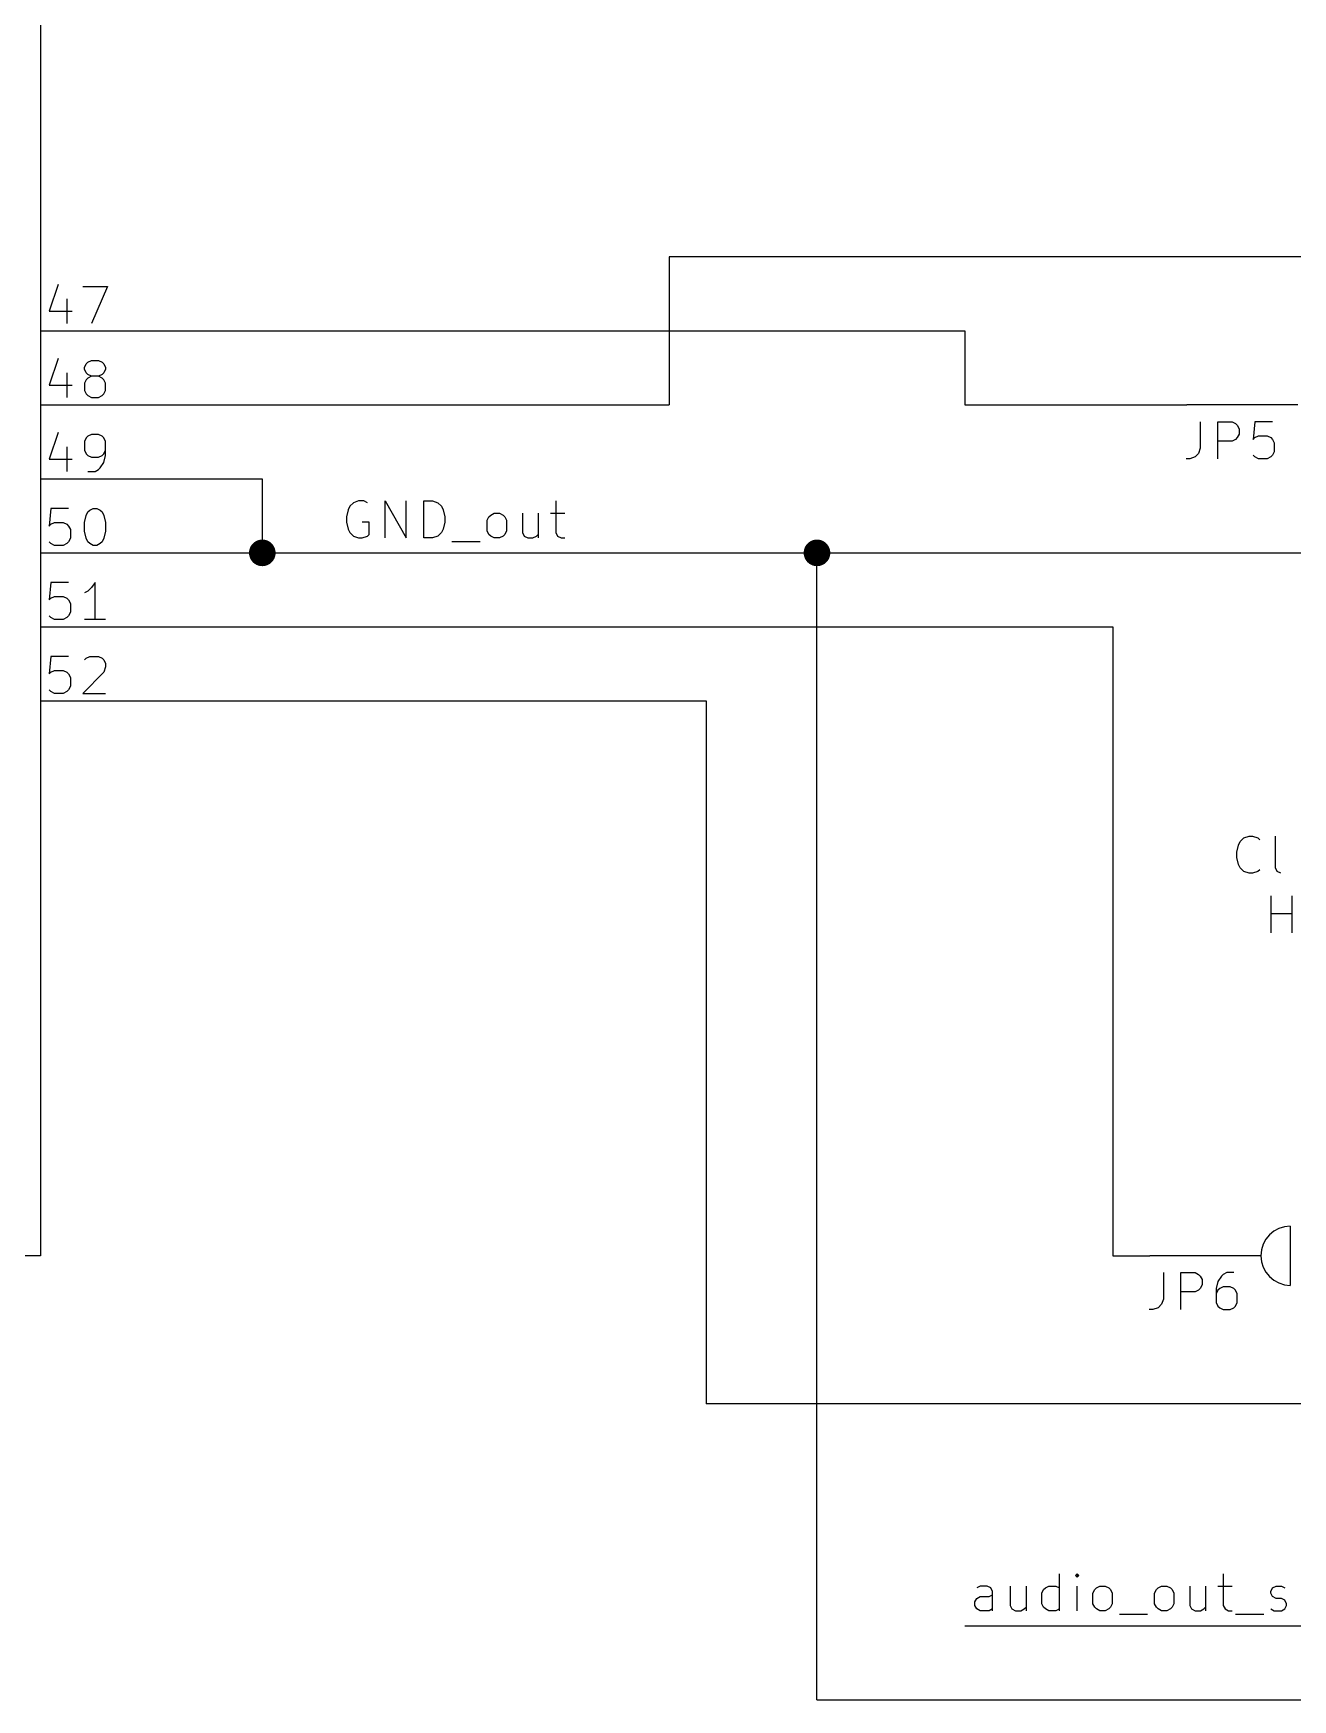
# Model space of a CAD drawing. Header units: millimetres. Extents: x 10 to 287, y -200 to -10.
# Drawn here: x 201.7 to 244.9, y -161.3 to -104.1 of the extents above; entities that cross this region are included whole.
import ezdxf

# ---------------------------------------------------------------- set-up
doc = ezdxf.new("R2010")
doc.units = ezdxf.units.MM
for name, color, linetype in [('GREENSIXTYFIVE', 129, 'CONTINUOUS'), ('LIGHTBLUE', 172, 'CONTINUOUS'), ('LIGHTGREEN', 92, 'CONTINUOUS'), ('LIGHTRED', 12, 'CONTINUOUS'), ('RED', 14, 'CONTINUOUS'), ('REDSIX', 19, 'CONTINUOUS'), ('WHITE', 250, 'CONTINUOUS')]:
    doc.layers.add(name, color=color, linetype=linetype)

msp = doc.modelspace()

# ---------------------------------------------------------------- linework, layer by layer
at = {"layer": 'GREENSIXTYFIVE', "linetype": 'CONTINUOUS'}
for p, q in [((241.7657, -117.4192), (241.7657, -118.3264)), ((242.3704, -118.6892), (242.3704, -117.4192)), ((242.3704, -117.4192), (242.8542, -117.4192)), ((242.8542, -117.4192), (242.9752, -117.4797)), ((242.9752, -117.4797), (243.0357, -117.5402)), ((243.0357, -117.5402), (243.0961, -117.6611)), ((243.0961, -117.8426), (243.0357, -117.9635)), ((243.0961, -117.6611), (243.0961, -117.8426)), ((243.6404, -117.4192), (243.58, -118.024)), ((244.2452, -117.4192), (243.6404, -117.4192)), ((241.7657, -118.3264), (241.7052, -118.5078)), ((242.8542, -118.0845), (242.3704, -118.0845)), ((242.9752, -118.024), (242.8542, -118.0845)), ((243.0357, -117.9635), (242.9752, -118.024)), ((243.58, -118.024), (243.6404, -117.9635)), ((243.6404, -117.9635), (243.7614, -117.903)), ((243.7614, -117.903), (244.0638, -117.903)), ((244.0638, -117.903), (244.1847, -117.9635)), ((244.1847, -117.9635), (244.2452, -118.024)), ((244.2452, -118.024), (244.3057, -118.1449)), ((244.3057, -118.1449), (244.3057, -118.4473)), ((241.4028, -118.6892), (241.2819, -118.6892)), ((241.5843, -118.6288), (241.4028, -118.6892)), ((241.7052, -118.5078), (241.5843, -118.6288)), ((243.6404, -118.6288), (243.58, -118.5683)), ((243.7614, -118.6892), (243.6404, -118.6288)), ((244.0638, -118.6892), (243.7614, -118.6892)), ((244.1847, -118.6288), (244.0638, -118.6892)), ((244.2452, -118.5683), (244.1847, -118.6288)), ((244.3057, -118.4473), (244.2452, -118.5683)), ((240.4957, -146.6292), (240.4957, -147.5364)), ((241.1004, -147.8992), (241.1004, -146.6292)), ((241.1004, -146.6292), (241.5842, -146.6292)), ((241.5842, -146.6292), (241.7052, -146.6897)), ((241.7052, -146.6897), (241.7657, -146.7502)), ((241.7657, -146.7502), (241.8261, -146.8711)), ((241.8261, -146.8711), (241.8261, -147.0526)), ((242.3704, -146.9316), (242.31, -147.1735)), ((242.4914, -146.7502), (242.3704, -146.9316)), ((242.5519, -146.6897), (242.4914, -146.7502)), ((242.6728, -146.6292), (242.5519, -146.6897)), ((242.9147, -146.6292), (242.6728, -146.6292)), ((240.4957, -147.5364), (240.4352, -147.7178)), ((241.5842, -147.2945), (241.1004, -147.2945)), ((241.7052, -147.234), (241.5842, -147.2945)), ((241.7657, -147.1735), (241.7052, -147.234)), ((241.8261, -147.0526), (241.7657, -147.1735)), ((242.31, -147.1735), (242.31, -147.6573)), ((242.3704, -147.234), (242.31, -147.3549)), ((242.4309, -147.1735), (242.3704, -147.234)), ((242.5519, -147.113), (242.4309, -147.1735)), ((242.7938, -147.113), (242.5519, -147.113)), ((242.9147, -147.1735), (242.7938, -147.113)), ((242.9752, -147.234), (242.9147, -147.1735)), ((243.0357, -147.3549), (242.9752, -147.234)), ((243.0357, -147.6573), (243.0357, -147.3549)), ((240.1328, -147.8992), (240.0119, -147.8992)), ((240.3143, -147.8388), (240.1328, -147.8992)), ((240.4352, -147.7178), (240.3143, -147.8388)), ((242.31, -147.6573), (242.3704, -147.7783)), ((242.3704, -147.7783), (242.4309, -147.8388)), ((242.4309, -147.8388), (242.5519, -147.8992)), ((242.5519, -147.8992), (242.7938, -147.8992)), ((242.7938, -147.8992), (242.9147, -147.8388)), ((242.9147, -147.8388), (242.9752, -147.7783)), ((242.9752, -147.7783), (243.0357, -147.6573))]:
    msp.add_line(p, q, dxfattribs=at)
at = {"layer": 'LIGHTBLUE', "linetype": 'CONTINUOUS'}
for p, q in [((243.0179, -132.1915), (243.0783, -131.9496)), ((243.0783, -131.9496), (243.1388, -131.8287)), ((243.1388, -131.8287), (243.2598, -131.7077)), ((243.2598, -131.7077), (243.4412, -131.6472)), ((243.4412, -131.6472), (243.5621, -131.6472)), ((243.5621, -131.6472), (243.7436, -131.7077)), ((243.7436, -131.7077), (243.804, -131.7682)), ((244.3483, -132.7358), (244.3483, -131.6472)), ((243.0179, -132.3729), (243.0179, -132.1915)), ((243.0783, -132.6148), (243.0179, -132.3729)), ((243.1388, -132.7358), (243.0783, -132.6148)), ((243.2598, -132.8568), (243.1388, -132.7358)), ((243.4412, -132.9172), (243.2598, -132.8568)), ((243.5621, -132.9172), (243.4412, -132.9172)), ((243.7436, -132.8568), (243.5621, -132.9172)), ((243.804, -132.7963), (243.7436, -132.8568)), ((244.4088, -132.8568), (244.3483, -132.7358)), ((244.5298, -132.9172), (244.4088, -132.8568)), ((244.1969, -134.9618), (244.1969, -133.6918)), ((244.9226, -134.9618), (244.9226, -133.6918)), ((244.1969, -134.2966), (244.9226, -134.2966))]:
    msp.add_line(p, q, dxfattribs=at)
at = {"layer": 'LIGHTGREEN', "linetype": 'CONTINUOUS'}
for p, q in [((270.51, -111.76), (223.52, -111.76)), ((223.52, -111.76), (223.52, -116.84)), ((204.47, -114.3), (233.68, -114.3)), ((233.68, -114.3), (233.68, -116.84)), ((204.47, -116.84), (223.52, -116.84)), ((233.68, -116.84), (241.3, -116.84)), ((204.47, -119.38), (209.55, -119.38)), ((209.55, -119.38), (209.55, -121.92)), ((204.47, -121.92), (209.55, -121.92)), ((209.55, -121.92), (228.6, -121.92)), ((228.6, -121.92), (270.51, -121.92)), ((228.6, -161.29), (228.6, -121.92)), ((204.47, -124.46), (238.76, -124.46)), ((238.76, -124.46), (238.76, -146.05)), ((204.47, -127), (224.79, -127)), ((224.79, -127), (224.79, -151.13)), ((238.76, -146.05), (240.03, -146.05)), ((270.51, -151.13), (224.79, -151.13)), ((233.68, -158.75), (254, -158.75)), ((228.6, -161.29), (270.51, -161.29))]:
    msp.add_line(p, q, dxfattribs=at)
at = {"layer": 'LIGHTGREEN', "const_width": 0.4572}
for points in [[(209.3214, -121.92, 1), (209.7786, -121.92, 1)], [(228.3714, -121.92, 1), (228.8286, -121.92, 1)]]:
    msp.add_lwpolyline(points, format="xyb", close=True, dxfattribs=at)
at = {"layer": 'LIGHTRED', "linetype": 'CONTINUOUS'}
for p, q in [((202.5347, -112.7125), (202.2324, -113.6196)), ((202.8371, -113.1963), (202.8371, -114.0429)), ((203.3814, -112.7729), (204.228, -112.7729)), ((204.228, -112.7729), (203.6838, -114.0429)), ((202.2324, -113.6196), (203.0185, -113.6196)), ((202.5347, -115.2525), (202.2324, -116.1596)), ((203.4419, -115.5548), (203.5023, -115.4339)), ((203.4419, -115.6153), (203.4419, -115.5548)), ((203.5023, -115.4339), (203.5628, -115.3734)), ((203.5628, -115.3734), (203.6838, -115.3129)), ((203.6838, -115.3129), (203.9257, -115.3129)), ((203.9257, -115.3129), (204.0466, -115.3734)), ((204.0466, -115.3734), (204.1071, -115.4339)), ((204.1071, -115.4339), (204.1676, -115.5548)), ((204.1676, -115.5548), (204.1676, -115.6153)), ((202.8371, -115.7363), (202.8371, -116.5829)), ((203.5023, -115.7363), (203.4419, -115.6153)), ((203.5023, -115.9782), (203.4419, -116.0991)), ((203.4419, -116.0991), (203.4419, -116.341)), ((203.5628, -115.7967), (203.5023, -115.7363)), ((203.5628, -115.9177), (203.5023, -115.9782)), ((203.6838, -115.8572), (203.5628, -115.7967)), ((203.6838, -115.8572), (203.5628, -115.9177)), ((203.9257, -115.8572), (203.6838, -115.8572)), ((204.0466, -115.7967), (203.9257, -115.8572)), ((204.0466, -115.9177), (203.9257, -115.8572)), ((204.1071, -115.7363), (204.0466, -115.7967)), ((204.1071, -115.9782), (204.0466, -115.9177)), ((204.1676, -115.6153), (204.1071, -115.7363)), ((204.1676, -116.0991), (204.1071, -115.9782)), ((204.1676, -116.341), (204.1676, -116.0991)), ((202.2324, -116.1596), (203.0185, -116.1596)), ((203.4419, -116.341), (203.5023, -116.462)), ((203.5023, -116.462), (203.5628, -116.5225)), ((203.5628, -116.5225), (203.6838, -116.5829)), ((203.6838, -116.5829), (203.9257, -116.5829)), ((203.9257, -116.5829), (204.0466, -116.5225)), ((204.0466, -116.5225), (204.1071, -116.462)), ((204.1071, -116.462), (204.1676, -116.341)), ((202.5347, -117.7925), (202.2324, -118.6996)), ((202.8371, -118.2763), (202.8371, -119.1229)), ((203.5023, -117.9739), (203.4419, -118.0948)), ((203.4419, -118.0948), (203.4419, -118.3972)), ((203.4419, -118.3972), (203.5023, -118.5182)), ((203.5628, -117.9134), (203.5023, -117.9739)), ((203.6838, -117.8529), (203.5628, -117.9134)), ((203.9257, -117.8529), (203.6838, -117.8529)), ((204.0466, -117.9134), (203.9257, -117.8529)), ((204.1071, -117.9739), (204.0466, -117.9134)), ((204.1676, -118.0948), (204.1071, -117.9739)), ((204.1071, -118.5182), (204.1676, -118.3972)), ((204.1676, -118.5786), (204.1676, -118.0948)), ((202.2324, -118.6996), (203.0185, -118.6996)), ((203.5023, -118.5182), (203.5628, -118.5786)), ((203.5628, -118.5786), (203.6838, -118.6391)), ((203.6838, -118.6391), (203.9257, -118.6391)), ((203.9257, -118.6391), (204.0466, -118.5786)), ((203.9861, -119.002), (204.1071, -118.8205)), ((204.0466, -118.5786), (204.1071, -118.5182)), ((204.1071, -118.8205), (204.1676, -118.5786)), ((203.5628, -119.1229), (203.8047, -119.1229)), ((203.8047, -119.1229), (203.9257, -119.0625)), ((203.9257, -119.0625), (203.9861, -119.002)), ((202.2928, -120.3929), (202.2324, -120.9977)), ((202.8976, -120.3929), (202.2928, -120.3929)), ((203.4419, -120.8767), (203.5023, -120.6348)), ((203.5023, -120.6348), (203.5628, -120.5139)), ((203.5628, -120.5139), (203.6233, -120.4534)), ((203.6233, -120.4534), (203.7442, -120.3929)), ((203.7442, -120.3929), (203.8652, -120.3929)), ((203.8652, -120.3929), (203.9861, -120.4534)), ((203.9861, -120.4534), (204.0466, -120.5139)), ((204.0466, -120.5139), (204.1071, -120.6348)), ((204.1071, -120.6348), (204.1676, -120.8767)), ((202.2324, -120.9977), (202.2928, -120.9372)), ((202.2928, -120.9372), (202.4138, -120.8767)), ((202.4138, -120.8767), (202.7162, -120.8767)), ((202.7162, -120.8767), (202.8371, -120.9372)), ((202.8371, -120.9372), (202.8976, -120.9977)), ((202.8976, -120.9977), (202.9581, -121.1186)), ((202.9581, -121.1186), (202.9581, -121.421)), ((203.4419, -121.1791), (203.4419, -120.8767)), ((203.5023, -121.421), (203.4419, -121.1791)), ((204.1676, -121.1791), (204.1071, -121.421)), ((204.1676, -120.8767), (204.1676, -121.1791)), ((202.2928, -121.6025), (202.2324, -121.542)), ((202.4138, -121.6629), (202.2928, -121.6025)), ((202.7162, -121.6629), (202.4138, -121.6629)), ((202.8371, -121.6025), (202.7162, -121.6629)), ((202.8976, -121.542), (202.8371, -121.6025)), ((202.9581, -121.421), (202.8976, -121.542)), ((203.5628, -121.542), (203.5023, -121.421)), ((203.6233, -121.6025), (203.5628, -121.542)), ((203.7442, -121.6629), (203.6233, -121.6025)), ((203.8652, -121.6629), (203.7442, -121.6629)), ((203.9861, -121.6025), (203.8652, -121.6629)), ((204.0466, -121.542), (203.9861, -121.6025)), ((204.1071, -121.421), (204.0466, -121.542)), ((202.2928, -122.9329), (202.2324, -123.5377)), ((202.8976, -122.9329), (202.2928, -122.9329)), ((203.8047, -122.9329), (203.6838, -123.1144)), ((203.8047, -124.2029), (203.8047, -122.9329)), ((202.2324, -123.5377), (202.2928, -123.4772)), ((202.2928, -123.4772), (202.4138, -123.4167)), ((202.4138, -123.4167), (202.7162, -123.4167)), ((202.7162, -123.4167), (202.8371, -123.4772)), ((202.8371, -123.4772), (202.8976, -123.5377)), ((202.8976, -123.5377), (202.9581, -123.6586)), ((203.5628, -123.2353), (203.4419, -123.2958)), ((203.6838, -123.1144), (203.5628, -123.2353)), ((202.2928, -124.1425), (202.2324, -124.082)), ((202.8976, -124.082), (202.8371, -124.1425)), ((202.9581, -123.961), (202.8976, -124.082)), ((202.9581, -123.6586), (202.9581, -123.961)), ((202.4138, -124.2029), (202.2928, -124.1425)), ((202.7162, -124.2029), (202.4138, -124.2029)), ((202.8371, -124.1425), (202.7162, -124.2029)), ((204.1676, -124.2029), (203.4419, -124.2029)), ((202.2928, -125.4729), (202.2324, -126.0777)), ((202.8976, -125.4729), (202.2928, -125.4729)), ((203.4419, -125.5939), (203.5023, -125.5334)), ((203.5023, -125.5334), (203.6233, -125.4729)), ((203.6233, -125.4729), (203.9257, -125.4729)), ((203.9257, -125.4729), (204.0466, -125.5334)), ((204.0466, -125.5334), (204.1071, -125.5939)), ((204.1071, -125.5939), (204.1676, -125.7148)), ((204.1676, -125.8358), (204.1071, -126.0172)), ((204.1676, -125.7148), (204.1676, -125.8358)), ((202.2324, -126.0777), (202.2928, -126.0172)), ((202.2928, -126.0172), (202.4138, -125.9567)), ((202.4138, -125.9567), (202.7162, -125.9567)), ((202.7162, -125.9567), (202.8371, -126.0172)), ((202.8371, -126.0172), (202.8976, -126.0777)), ((202.8976, -126.0777), (202.9581, -126.1986)), ((202.9581, -126.1986), (202.9581, -126.501)), ((204.1071, -126.0172), (203.3814, -126.7429)), ((202.2928, -126.6825), (202.2324, -126.622)), ((202.4138, -126.7429), (202.2928, -126.6825)), ((202.7162, -126.7429), (202.4138, -126.7429)), ((202.8371, -126.6825), (202.7162, -126.7429)), ((202.8976, -126.622), (202.8371, -126.6825)), ((202.9581, -126.501), (202.8976, -126.622)), ((203.3814, -126.7429), (204.1676, -126.7429))]:
    msp.add_line(p, q, dxfattribs=at)
at = {"layer": 'RED', "linetype": 'CONTINUOUS'}
for p, q in [((201.93, -49.53), (201.93, -146.05)), ((201.93, -114.3), (204.47, -114.3)), ((201.93, -116.84), (204.47, -116.84)), ((245.11, -116.84), (241.3, -116.84)), ((201.93, -119.38), (204.47, -119.38)), ((201.93, -121.92), (204.47, -121.92)), ((201.93, -124.46), (204.47, -124.46)), ((201.93, -127), (204.47, -127)), ((244.856, -145.034), (244.856, -147.066)), ((201.93, -146.05), (166.37, -146.05)), ((243.84, -146.05), (240.03, -146.05))]:
    msp.add_line(p, q, dxfattribs=at)
at = {"layer": 'RED'}
msp.add_arc((244.86, -146.05), 1.016, -269.77443, -90.22557, dxfattribs=at)
at = {"layer": 'REDSIX', "linetype": 'CONTINUOUS'}
for p, q in [((212.4967, -120.4393), (212.4363, -120.6812)), ((212.4363, -120.6812), (212.4363, -120.8626)), ((212.5572, -120.3184), (212.4967, -120.4393)), ((212.6782, -120.1974), (212.5572, -120.3184)), ((212.8596, -120.1369), (212.6782, -120.1974)), ((213.041, -120.1369), (212.8596, -120.1369)), ((213.162, -120.1974), (213.041, -120.1369)), ((213.7667, -121.4069), (213.7667, -120.1369)), ((213.7667, -120.1369), (214.4924, -121.4069)), ((214.4924, -121.4069), (214.4924, -120.1369)), ((215.0972, -121.4069), (215.0972, -120.1369)), ((215.0972, -120.1369), (215.3996, -120.1369)), ((215.3996, -120.1369), (215.581, -120.1974)), ((215.581, -120.1974), (215.702, -120.3184)), ((215.702, -120.3184), (215.7625, -120.4393)), ((215.7625, -120.4393), (215.8229, -120.6812)), ((215.8229, -120.6812), (215.8229, -120.8626)), ((217.2744, -120.8022), (217.3348, -120.6812)), ((217.3348, -120.6812), (217.3953, -120.6207)), ((217.3953, -120.6207), (217.5163, -120.5603)), ((217.5163, -120.5603), (217.6977, -120.5603)), ((217.6977, -120.5603), (217.8186, -120.6207)), ((217.8186, -120.6207), (217.8791, -120.6812)), ((217.8791, -120.6812), (217.9396, -120.8022)), ((218.4838, -120.5603), (218.4838, -121.2255)), ((219.0281, -120.5603), (219.0281, -121.4069)), ((219.4514, -120.5603), (219.9352, -120.5603)), ((219.6328, -120.1369), (219.6328, -121.2255)), ((212.4363, -120.8626), (212.4967, -121.1045)), ((212.4967, -121.1045), (212.5572, -121.2255)), ((212.5572, -121.2255), (212.6782, -121.3465)), ((213.2224, -120.8626), (212.9805, -120.8626)), ((213.2224, -121.286), (213.2224, -120.8626)), ((215.702, -121.2255), (215.581, -121.3465)), ((215.7625, -121.1045), (215.702, -121.2255)), ((215.8229, -120.8626), (215.7625, -121.1045)), ((217.2744, -121.165), (217.2744, -120.8022)), ((217.3348, -121.286), (217.2744, -121.165)), ((217.9396, -121.165), (217.8791, -121.286)), ((217.9396, -120.8022), (217.9396, -121.165)), ((218.4838, -121.2255), (218.5443, -121.3465)), ((219.6328, -121.2255), (219.6933, -121.3465)), ((212.6782, -121.3465), (212.8596, -121.4069)), ((212.8596, -121.4069), (212.9805, -121.4069)), ((212.9805, -121.4069), (213.162, -121.3465)), ((213.162, -121.3465), (213.2224, -121.286)), ((215.3996, -121.4069), (215.0972, -121.4069)), ((215.581, -121.3465), (215.3996, -121.4069)), ((216.0649, -121.5279), (217.0325, -121.5279)), ((217.3953, -121.3465), (217.3348, -121.286)), ((217.5163, -121.4069), (217.3953, -121.3465)), ((217.6977, -121.4069), (217.5163, -121.4069)), ((217.8186, -121.3465), (217.6977, -121.4069)), ((217.8791, -121.286), (217.8186, -121.3465)), ((218.5443, -121.3465), (218.6653, -121.4069)), ((218.6653, -121.4069), (218.8467, -121.4069)), ((218.8467, -121.4069), (218.9676, -121.3465)), ((218.9676, -121.3465), (219.0281, -121.286)), ((219.6933, -121.3465), (219.8143, -121.4069)), ((219.8143, -121.4069), (219.9352, -121.4069)), ((236.929, -158.2369), (236.929, -156.9669)), ((237.5337, -156.9669), (237.4733, -157.0274)), ((237.4733, -157.0274), (237.5337, -157.0879)), ((237.5942, -157.0274), (237.5337, -156.9669)), ((237.5337, -156.9669), (237.5337, -157.0879)), ((237.5337, -157.0879), (237.5942, -157.0274)), ((242.5531, -156.9669), (242.5531, -158.0555)), ((234.0263, -157.9345), (234.0867, -157.8136)), ((234.2077, -157.3903), (234.0867, -157.4507)), ((234.0867, -157.8136), (234.2077, -157.7531)), ((234.4496, -157.3903), (234.2077, -157.3903)), ((234.2077, -157.7531), (234.5101, -157.7531)), ((234.5705, -157.4507), (234.4496, -157.3903)), ((234.5101, -157.7531), (234.631, -157.6926)), ((234.631, -157.5717), (234.5705, -157.4507)), ((234.631, -158.2369), (234.631, -157.5717)), ((235.2357, -157.3903), (235.2357, -158.0555)), ((235.78, -157.3903), (235.78, -158.2369)), ((236.3243, -157.6322), (236.3847, -157.5112)), ((236.3243, -157.995), (236.3243, -157.6322)), ((236.3847, -157.5112), (236.4452, -157.4507)), ((236.4452, -157.4507), (236.5662, -157.3903)), ((236.5662, -157.3903), (236.8081, -157.3903)), ((236.8081, -157.3903), (236.929, -157.4507)), ((237.5337, -158.2369), (237.5337, -157.3903)), ((238.0781, -157.6322), (238.1385, -157.5112)), ((238.0781, -157.995), (238.0781, -157.6322)), ((238.1385, -157.5112), (238.199, -157.4507)), ((238.199, -157.4507), (238.32, -157.3903)), ((238.32, -157.3903), (238.5014, -157.3903)), ((238.5014, -157.3903), (238.6223, -157.4507)), ((238.6223, -157.4507), (238.6828, -157.5112)), ((238.6828, -157.5112), (238.7433, -157.6322)), ((238.7433, -157.6322), (238.7433, -157.995)), ((240.1947, -157.6322), (240.2551, -157.5112)), ((240.1947, -157.995), (240.1947, -157.6322)), ((240.2551, -157.5112), (240.3156, -157.4507)), ((240.3156, -157.4507), (240.4366, -157.3903)), ((240.4366, -157.3903), (240.618, -157.3903)), ((240.618, -157.3903), (240.7389, -157.4507)), ((240.7389, -157.4507), (240.7994, -157.5112)), ((240.7994, -157.5112), (240.8599, -157.6322)), ((240.8599, -157.6322), (240.8599, -157.995)), ((241.4041, -157.3903), (241.4041, -158.0555)), ((241.9484, -157.3903), (241.9484, -158.2369)), ((242.3717, -157.3903), (242.8555, -157.3903)), ((244.186, -157.5717), (244.2464, -157.4507)), ((244.186, -157.6322), (244.186, -157.5717)), ((244.2464, -157.7531), (244.186, -157.6322)), ((244.2464, -157.4507), (244.3674, -157.3903)), ((244.3674, -157.8136), (244.2464, -157.7531)), ((244.3674, -157.3903), (244.5488, -157.3903)), ((244.5488, -157.8136), (244.3674, -157.8136)), ((244.5488, -157.3903), (244.6698, -157.4507)), ((244.6698, -157.8741), (244.5488, -157.8136)), ((244.7302, -157.995), (244.6698, -157.8741)), ((234.0263, -158.0555), (234.0263, -157.9345)), ((234.0867, -158.1765), (234.0263, -158.0555)), ((234.2077, -158.2369), (234.0867, -158.1765)), ((234.5101, -158.2369), (234.2077, -158.2369)), ((234.631, -158.1765), (234.5101, -158.2369)), ((235.2357, -158.0555), (235.2962, -158.1765)), ((235.2962, -158.1765), (235.4172, -158.2369)), ((235.4172, -158.2369), (235.5986, -158.2369)), ((235.5986, -158.2369), (235.7195, -158.1765)), ((235.7195, -158.1765), (235.78, -158.116)), ((236.3847, -158.116), (236.3243, -157.995)), ((236.4452, -158.1765), (236.3847, -158.116)), ((236.5662, -158.2369), (236.4452, -158.1765)), ((236.8081, -158.2369), (236.5662, -158.2369)), ((236.929, -158.1765), (236.8081, -158.2369)), ((238.1385, -158.116), (238.0781, -157.995)), ((238.199, -158.1765), (238.1385, -158.116)), ((238.32, -158.2369), (238.199, -158.1765)), ((238.5014, -158.2369), (238.32, -158.2369)), ((238.6223, -158.1765), (238.5014, -158.2369)), ((238.6828, -158.116), (238.6223, -158.1765)), ((238.7433, -157.995), (238.6828, -158.116)), ((238.9852, -158.3579), (239.9528, -158.3579)), ((240.2551, -158.116), (240.1947, -157.995)), ((240.3156, -158.1765), (240.2551, -158.116)), ((240.4366, -158.2369), (240.3156, -158.1765)), ((240.618, -158.2369), (240.4366, -158.2369)), ((240.7389, -158.1765), (240.618, -158.2369)), ((240.7994, -158.116), (240.7389, -158.1765)), ((240.8599, -157.995), (240.7994, -158.116)), ((241.4041, -158.0555), (241.4646, -158.1765)), ((241.4646, -158.1765), (241.5856, -158.2369)), ((241.5856, -158.2369), (241.767, -158.2369)), ((241.767, -158.2369), (241.8879, -158.1765)), ((241.8879, -158.1765), (241.9484, -158.116)), ((242.5531, -158.0555), (242.6136, -158.1765)), ((242.6136, -158.1765), (242.7346, -158.2369)), ((242.7346, -158.2369), (242.8555, -158.2369)), ((242.9765, -158.3579), (243.9441, -158.3579)), ((244.186, -158.1765), (244.3069, -158.2369)), ((244.3069, -158.2369), (244.5488, -158.2369)), ((244.5488, -158.2369), (244.6698, -158.1765)), ((244.6698, -158.1765), (244.7302, -158.0555)), ((244.7302, -158.0555), (244.7302, -157.995))]:
    msp.add_line(p, q, dxfattribs=at)
at = {"layer": 'WHITE', "linetype": 'CONTINUOUS'}
for p, q in [((201.93, -49.53), (201.93, -146.05)), ((201.93, -146.05), (166.37, -146.05))]:
    msp.add_line(p, q, dxfattribs=at)

doc.saveas('drawing.dxf')
